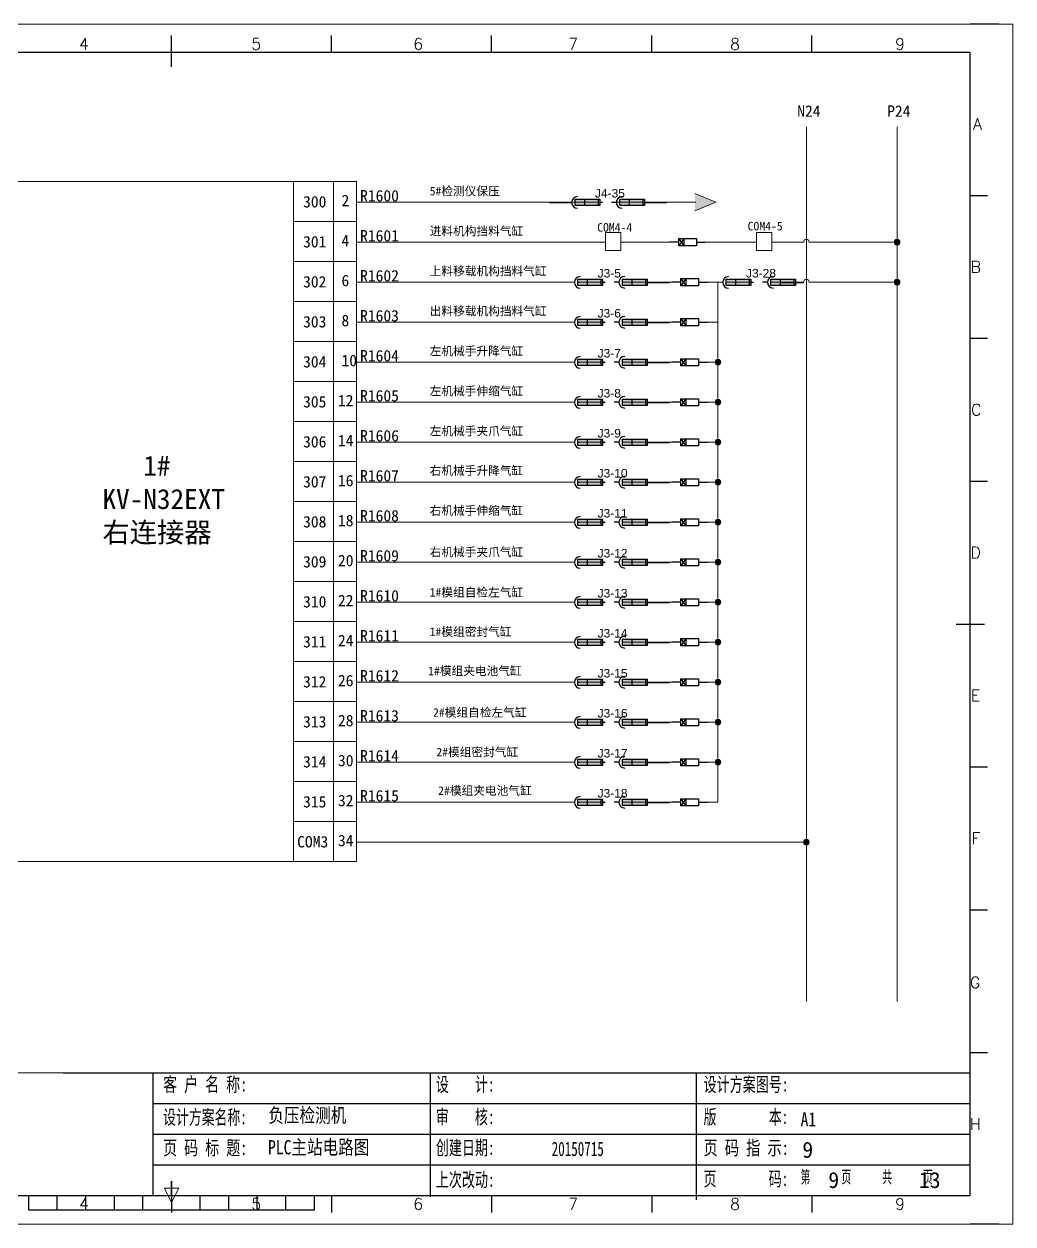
# Model space of a CAD drawing. Extents: x 2511 to 8703, y -745 to 3310.
# Drawn here: x 3623.7 to 3796.7, y -7.4 to 202.6 of the extents above; entities that cross this region are included whole.
import ezdxf
from ezdxf.enums import TextEntityAlignment as Align

# ---------------------------------------------------------------- set-up
doc = ezdxf.new("R2010")
doc.units = 0
doc.header["$MEASUREMENT"] = 0
for name, color, linetype in [('AE_BOR', 1, 'Continuous'), ('MISC', 2, 'Continuous'), ('RED_1.5mm^2', 1, 'Continuous'), ('RED_14_THHN', 20, 'Continuous')]:
    doc.layers.add(name, color=color, linetype=linetype)
doc.styles.add('Standard0.67', font='', dxfattribs={"width": 0.67})
doc.styles.add('Standard_0.8', font='', dxfattribs={"width": 0.8})
doc.styles.add('WD', font='romans.shx', dxfattribs={"bigfont": 'gbcbig.shx'})
doc.styles.add('样式 0', font='')
doc.styles.add('样式 8', font='arial.ttf')
doc.styles.get('Standard0.67').set_extended_font_data('FangSong_GB2312')
doc.styles.get('Standard_0.8').set_extended_font_data('FangSong_GB2312')
doc.styles.get('样式 0').set_extended_font_data('KaiTi_GB2312')

# ---------------------------------------------------------------- blocks, each defined once
blk = doc.blocks.new('gb_a2_a')
for p, q in [((584, 410), (25, 410)), ((584, 10), (584, 410)), ((25, 10), (584, 10))]:
    blk.add_line(p, q)
at = {"layer": 'AE_BOR', "color": 1, "lineweight": 15}
for p, q in [((4.93, 420), (598.93, 420)), ((598.93, 420), (598.93, 0)), ((304.5, 7.5), (302, 12.5)), ((302, 12.5), (307, 12.5)), ((307, 12.5), (304.5, 7.5)), ((598.93, 0), (4.93, 0))]:
    blk.add_line(p, q, dxfattribs=at)
at = {"layer": 'AE_BOR', "lineweight": 30}
for p, q in [((594, 420), (584, 420)), ((594, 0), (584, 0))]:
    blk.add_line(p, q, dxfattribs=at)
at = {"layer": 'AE_BOR'}
for p, q in [((304.5, 410), (304.5, 416)), ((360.5, 410), (360.5, 416)), ((416.5, 410), (416.5, 416)), ((472.5, 410), (472.5, 416)), ((528.5, 410), (528.5, 416)), ((584, 360), (590, 360)), ((584, 310), (590, 310)), ((584, 260), (590, 260)), ((584, 160), (590, 160)), ((584, 110), (590, 110)), ((584, 60), (590, 60)), ((304.5, 10), (304.5, 4)), ((360.5, 10), (360.5, 4)), ((416.5, 10), (416.5, 4)), ((472.5, 10), (472.5, 4)), ((528.5, 10), (528.5, 4))]:
    blk.add_line(p, q, dxfattribs=at)
at = {"layer": 'AE_BOR', "color": 2, "lineweight": 30}
for p, q in [((304.5, 405), (304.5, 415)), ((579, 210), (589, 210)), ((304.5, 10), (304.5, 15)), ((304.5, 15), (304.5, 5)), ((254.5, 5), (254.5, 10)), ((264.5, 5), (264.5, 10)), ((274.5, 5), (274.5, 10)), ((284.5, 5), (284.5, 10)), ((294.5, 5), (294.5, 10)), ((304.5, 10), (304.5, 5)), ((314.5, 5), (314.5, 10)), ((324.5, 5), (324.5, 10)), ((334.5, 5), (334.5, 10)), ((344.5, 5), (344.5, 10)), ((354.5, 5), (354.5, 10)), ((254.5, 5), (354.5, 5))]:
    blk.add_line(p, q, dxfattribs=at)
at = {"layer": 'AE_BOR', "style": 'WD'}
for s, p in [('4', (273.82, 411)), ('5', (334.12, 411)), ('6', (390.81, 411)), ('7', (445.01, 411)), ('8', (501.67, 411)), ('9', (559.4, 411)), ('4', (273.82, 5)), ('5', (334.12, 5)), ('6', (390.81, 5)), ('7', (445.01, 5)), ('8', (501.67, 5)), ('9', (559.4, 5))]:
    blk.add_text(s, height=4, dxfattribs=at).set_placement(p, align=Align.CENTER)
for s, p in [('A', (588.05, 385)), ('B', (587.67, 335)), ('C', (587.86, 285)), ('D', (587.67, 235)), ('E', (587.48, 185)), ('F', (587.48, 135)), ('F', (587.48, 135)), ('G', (587.48, 84.56)), ('H', (587.67, 35))]:
    blk.add_text(s, height=4, dxfattribs=at).set_placement(p, align=Align.MIDDLE_RIGHT)
blk = doc.blocks.new('电磁阀线圈')
at = {"linetype": 'ByBlock'}
for p, q in [((-1854.61, -796.54), (-1856.17, -796.54)), ((-1854.61, -795.92), (-1853.75, -797.16)), ((-1853.75, -795.92), (-1854.61, -797.16)), ((-1853.75, -795.92), (-1853.75, -797.16)), ((-1851.53, -796.54), (-1849.97, -796.54))]:
    blk.add_line(p, q, dxfattribs=at)
blk.add_lwpolyline([(-1854.61, -795.92), (-1851.53, -795.92), (-1851.53, -797.16), (-1854.61, -797.16)], close=True, dxfattribs=at)

msp = doc.modelspace()

# ---------------------------------------------------------------- hatches: boundary and pattern name
at = {"lineweight": 0}
for points in [[(3741.04, 171.4), (3744.72, 171.4), (3741.04, 172.92)], [(3741.04, 169.87), (3744.72, 171.4), (3741.04, 171.4)]]:
    msp.add_hatch(color=256, dxfattribs=at).paths.add_polyline_path(points)
h = msp.add_hatch(color=256, dxfattribs=at)
edge = h.paths.add_edge_path()
edge.add_arc((3776.41, 164.41), 0.5, 0, 360)
h = msp.add_hatch(color=256, dxfattribs=at)
edge = h.paths.add_edge_path()
edge.add_arc((3776.41, 157.41), 0.5, 0, 360)
h = msp.add_hatch(color=256, dxfattribs=at)
edge = h.paths.add_edge_path()
edge.add_arc((3745.08, 143.41), 0.5, 0, 360)
h = msp.add_hatch(color=256, dxfattribs=at)
edge = h.paths.add_edge_path()
edge.add_arc((3745.08, 136.41), 0.5, 0, 360)
h = msp.add_hatch(color=256, dxfattribs=at)
edge = h.paths.add_edge_path()
edge.add_arc((3745.08, 129.41), 0.5, 0, 360)
h = msp.add_hatch(color=256, dxfattribs=at)
edge = h.paths.add_edge_path()
edge.add_arc((3745.08, 122.41), 0.5, 0, 360)
h = msp.add_hatch(color=256, dxfattribs=at)
edge = h.paths.add_edge_path()
edge.add_arc((3745.08, 115.41), 0.5, 0, 360)
h = msp.add_hatch(color=256, dxfattribs=at)
edge = h.paths.add_edge_path()
edge.add_arc((3745.08, 108.41), 0.5, 0, 360)
h = msp.add_hatch(color=256, dxfattribs=at)
edge = h.paths.add_edge_path()
edge.add_arc((3745.08, 101.41), 0.5, 0, 360)
h = msp.add_hatch(color=256, dxfattribs=at)
edge = h.paths.add_edge_path()
edge.add_arc((3745.08, 94.41), 0.5, 0, 360)
h = msp.add_hatch(color=256, dxfattribs=at)
edge = h.paths.add_edge_path()
edge.add_arc((3745.08, 87.41), 0.5, 0, 360)
h = msp.add_hatch(color=256, dxfattribs=at)
edge = h.paths.add_edge_path()
edge.add_arc((3745.08, 80.41), 0.5, 0, 360)
h = msp.add_hatch(color=256, dxfattribs=at)
edge = h.paths.add_edge_path()
edge.add_arc((3745.08, 73.41), 0.5, 0, 360)
h = msp.add_hatch(color=256, dxfattribs=at)
edge = h.paths.add_edge_path()
edge.add_arc((3760.54, 59.39), 0.5, 0, 360)
at = {"layer": 'RED_1.5mm^2'}
h = msp.add_hatch(dxfattribs=at)
h.set_pattern_fill('ANGLE', color=0, scale=0.343, angle=-90)
h.set_pattern_definition([(270, (4984.329, -944.2993), (2.395855, -4e-16), [1.74244, -0.653415]), (360, (4984.329, -944.2993), (6e-16, 2.395855), [1.74244, -0.653415])])
h.paths.add_polyline_path([(3724.41, 170.82), (3724.41, 171.91), (3720.09, 171.91), (3720.09, 170.82)])
h = msp.add_hatch(color=6, dxfattribs=at)
h.dxf.hatch_style = 1
h.paths.add_polyline_path([(3724.41, 170.82), (3724.41, 171.91), (3720.09, 171.91), (3720.09, 170.82)])
h = msp.add_hatch(dxfattribs=at)
h.set_pattern_fill('ANGLE', color=0, scale=0.343, angle=-90)
h.set_pattern_definition([(270, (4992.1304, -944.296), (2.395855, -4e-16), [1.74244, -0.653415]), (360, (4992.1304, -944.296), (6e-16, 2.395855), [1.74244, -0.653415])])
h.paths.add_polyline_path([(3732.21, 170.82), (3732.21, 171.91), (3727.89, 171.91), (3727.89, 170.82)])
h = msp.add_hatch(color=6, dxfattribs=at)
h.dxf.hatch_style = 1
h.paths.add_polyline_path([(3732.21, 170.82), (3732.21, 171.91), (3727.89, 171.91), (3727.89, 170.82)])
h = msp.add_hatch(dxfattribs=at)
h.set_pattern_fill('ANGLE', color=0, scale=0.343, angle=-90)
h.set_pattern_definition([(270, (4984.7967, -958.2876), (2.395855, -4e-16), [1.74244, -0.653415]), (360, (4984.7967, -958.2876), (6e-16, 2.395855), [1.74244, -0.653415])])
h.paths.add_polyline_path([(3724.87, 156.83), (3724.87, 157.92), (3720.55, 157.92), (3720.55, 156.83)])
h = msp.add_hatch(color=5, dxfattribs=at)
h.dxf.hatch_style = 1
h.paths.add_polyline_path([(3724.87, 156.83), (3724.87, 157.92), (3720.55, 157.92), (3720.55, 156.83)])
h = msp.add_hatch(dxfattribs=at)
h.set_pattern_fill('ANGLE', color=0, scale=0.343, angle=-90)
h.set_pattern_definition([(270, (4992.598, -958.2843), (2.395855, -4e-16), [1.74244, -0.653415]), (360, (4992.598, -958.2843), (6e-16, 2.395855), [1.74244, -0.653415])])
h.paths.add_polyline_path([(3732.68, 156.83), (3732.68, 157.92), (3728.35, 157.92), (3728.35, 156.83)])
h = msp.add_hatch(color=5, dxfattribs=at)
h.dxf.hatch_style = 1
h.paths.add_polyline_path([(3732.68, 156.83), (3732.68, 157.92), (3728.35, 157.92), (3728.35, 156.83)])
h = msp.add_hatch(dxfattribs=at)
h.set_pattern_fill('ANGLE', color=0, scale=0.343, angle=-90)
h.set_pattern_definition([(270, (5010.7642, -958.2876), (2.395855, -4e-16), [1.74244, -0.653415]), (360, (5010.7642, -958.2876), (6e-16, 2.395855), [1.74244, -0.653415])])
h.paths.add_polyline_path([(3750.84, 156.83), (3750.84, 157.92), (3746.52, 157.92), (3746.52, 156.83)])
h = msp.add_hatch(color=5, dxfattribs=at)
h.dxf.hatch_style = 1
h.paths.add_polyline_path([(3750.84, 156.83), (3750.84, 157.92), (3746.52, 157.92), (3746.52, 156.83)])
h = msp.add_hatch(dxfattribs=at)
h.set_pattern_fill('ANGLE', color=0, scale=0.343, angle=-90)
h.set_pattern_definition([(270, (5018.5654, -958.2843), (2.395855, -4e-16), [1.74244, -0.653415]), (360, (5018.5654, -958.2843), (6e-16, 2.395855), [1.74244, -0.653415])])
h.paths.add_polyline_path([(3758.64, 156.83), (3758.64, 157.92), (3754.32, 157.92), (3754.32, 156.83)])
h = msp.add_hatch(color=5, dxfattribs=at)
h.dxf.hatch_style = 1
h.paths.add_polyline_path([(3758.64, 156.83), (3758.64, 157.92), (3754.32, 157.92), (3754.32, 156.83)])
h = msp.add_hatch(dxfattribs=at)
h.set_pattern_fill('ANGLE', color=0, scale=0.343, angle=-90)
h.set_pattern_definition([(270, (4984.7967, -965.2876), (2.395855, -4e-16), [1.74244, -0.653415]), (360, (4984.7967, -965.2876), (6e-16, 2.395855), [1.74244, -0.653415])])
h.paths.add_polyline_path([(3724.87, 149.83), (3724.87, 150.92), (3720.55, 150.92), (3720.55, 149.83)])
h = msp.add_hatch(color=5, dxfattribs=at)
h.dxf.hatch_style = 1
h.paths.add_polyline_path([(3724.87, 149.83), (3724.87, 150.92), (3720.55, 150.92), (3720.55, 149.83)])
h = msp.add_hatch(dxfattribs=at)
h.set_pattern_fill('ANGLE', color=0, scale=0.343, angle=-90)
h.set_pattern_definition([(270, (4992.598, -965.2843), (2.395855, -4e-16), [1.74244, -0.653415]), (360, (4992.598, -965.2843), (6e-16, 2.395855), [1.74244, -0.653415])])
h.paths.add_polyline_path([(3732.68, 149.83), (3732.68, 150.92), (3728.35, 150.92), (3728.35, 149.83)])
h = msp.add_hatch(color=5, dxfattribs=at)
h.dxf.hatch_style = 1
h.paths.add_polyline_path([(3732.68, 149.83), (3732.68, 150.92), (3728.35, 150.92), (3728.35, 149.83)])
h = msp.add_hatch(dxfattribs=at)
h.set_pattern_fill('ANGLE', color=0, scale=0.343, angle=-90)
h.set_pattern_definition([(270, (4984.7967, -972.2876), (2.395855, -4e-16), [1.74244, -0.653415]), (360, (4984.7967, -972.2876), (6e-16, 2.395855), [1.74244, -0.653415])])
h.paths.add_polyline_path([(3724.87, 142.83), (3724.87, 143.92), (3720.55, 143.92), (3720.55, 142.83)])
h = msp.add_hatch(color=5, dxfattribs=at)
h.dxf.hatch_style = 1
h.paths.add_polyline_path([(3724.87, 142.83), (3724.87, 143.92), (3720.55, 143.92), (3720.55, 142.83)])
h = msp.add_hatch(dxfattribs=at)
h.set_pattern_fill('ANGLE', color=0, scale=0.343, angle=-90)
h.set_pattern_definition([(270, (4992.598, -972.2843), (2.395855, -4e-16), [1.74244, -0.653415]), (360, (4992.598, -972.2843), (6e-16, 2.395855), [1.74244, -0.653415])])
h.paths.add_polyline_path([(3732.68, 142.83), (3732.68, 143.92), (3728.35, 143.92), (3728.35, 142.83)])
h = msp.add_hatch(color=5, dxfattribs=at)
h.dxf.hatch_style = 1
h.paths.add_polyline_path([(3732.68, 142.83), (3732.68, 143.92), (3728.35, 143.92), (3728.35, 142.83)])
h = msp.add_hatch(dxfattribs=at)
h.set_pattern_fill('ANGLE', color=0, scale=0.343, angle=-90)
h.set_pattern_definition([(270, (4984.7967, -979.2876), (2.395855, -4e-16), [1.74244, -0.653415]), (360, (4984.7967, -979.2876), (6e-16, 2.395855), [1.74244, -0.653415])])
h.paths.add_polyline_path([(3724.87, 135.83), (3724.87, 136.92), (3720.55, 136.92), (3720.55, 135.83)])
h = msp.add_hatch(color=5, dxfattribs=at)
h.dxf.hatch_style = 1
h.paths.add_polyline_path([(3724.87, 135.83), (3724.87, 136.92), (3720.55, 136.92), (3720.55, 135.83)])
h = msp.add_hatch(dxfattribs=at)
h.set_pattern_fill('ANGLE', color=0, scale=0.343, angle=-90)
h.set_pattern_definition([(270, (4992.598, -979.2843), (2.395855, -4e-16), [1.74244, -0.653415]), (360, (4992.598, -979.2843), (6e-16, 2.395855), [1.74244, -0.653415])])
h.paths.add_polyline_path([(3732.68, 135.83), (3732.68, 136.92), (3728.35, 136.92), (3728.35, 135.83)])
h = msp.add_hatch(color=5, dxfattribs=at)
h.dxf.hatch_style = 1
h.paths.add_polyline_path([(3732.68, 135.83), (3732.68, 136.92), (3728.35, 136.92), (3728.35, 135.83)])
h = msp.add_hatch(dxfattribs=at)
h.set_pattern_fill('ANGLE', color=0, scale=0.343, angle=-90)
h.set_pattern_definition([(270, (4984.7967, -986.2876), (2.395855, -4e-16), [1.74244, -0.653415]), (360, (4984.7967, -986.2876), (6e-16, 2.395855), [1.74244, -0.653415])])
h.paths.add_polyline_path([(3724.87, 128.83), (3724.87, 129.92), (3720.55, 129.92), (3720.55, 128.83)])
h = msp.add_hatch(color=5, dxfattribs=at)
h.dxf.hatch_style = 1
h.paths.add_polyline_path([(3724.87, 128.83), (3724.87, 129.92), (3720.55, 129.92), (3720.55, 128.83)])
h = msp.add_hatch(dxfattribs=at)
h.set_pattern_fill('ANGLE', color=0, scale=0.343, angle=-90)
h.set_pattern_definition([(270, (4992.598, -986.2843), (2.395855, -4e-16), [1.74244, -0.653415]), (360, (4992.598, -986.2843), (6e-16, 2.395855), [1.74244, -0.653415])])
h.paths.add_polyline_path([(3732.68, 128.83), (3732.68, 129.92), (3728.35, 129.92), (3728.35, 128.83)])
h = msp.add_hatch(color=5, dxfattribs=at)
h.dxf.hatch_style = 1
h.paths.add_polyline_path([(3732.68, 128.83), (3732.68, 129.92), (3728.35, 129.92), (3728.35, 128.83)])
h = msp.add_hatch(dxfattribs=at)
h.set_pattern_fill('ANGLE', color=0, scale=0.343, angle=-90)
h.set_pattern_definition([(270, (4984.7967, -993.2876), (2.395855, -4e-16), [1.74244, -0.653415]), (360, (4984.7967, -993.2876), (6e-16, 2.395855), [1.74244, -0.653415])])
h.paths.add_polyline_path([(3724.87, 121.83), (3724.87, 122.92), (3720.55, 122.92), (3720.55, 121.83)])
h = msp.add_hatch(color=5, dxfattribs=at)
h.dxf.hatch_style = 1
h.paths.add_polyline_path([(3724.87, 121.83), (3724.87, 122.92), (3720.55, 122.92), (3720.55, 121.83)])
h = msp.add_hatch(dxfattribs=at)
h.set_pattern_fill('ANGLE', color=0, scale=0.343, angle=-90)
h.set_pattern_definition([(270, (4992.598, -993.2843), (2.395855, -4e-16), [1.74244, -0.653415]), (360, (4992.598, -993.2843), (6e-16, 2.395855), [1.74244, -0.653415])])
h.paths.add_polyline_path([(3732.68, 121.83), (3732.68, 122.92), (3728.35, 122.92), (3728.35, 121.83)])
h = msp.add_hatch(color=5, dxfattribs=at)
h.dxf.hatch_style = 1
h.paths.add_polyline_path([(3732.68, 121.83), (3732.68, 122.92), (3728.35, 122.92), (3728.35, 121.83)])
h = msp.add_hatch(dxfattribs=at)
h.set_pattern_fill('ANGLE', color=0, scale=0.343, angle=-90)
h.set_pattern_definition([(270, (4984.7967, -1000.2876), (2.395855, -4e-16), [1.74244, -0.653415]), (360, (4984.7967, -1000.2876), (6e-16, 2.395855), [1.74244, -0.653415])])
h.paths.add_polyline_path([(3724.87, 114.83), (3724.87, 115.92), (3720.55, 115.92), (3720.55, 114.83)])
h = msp.add_hatch(color=5, dxfattribs=at)
h.dxf.hatch_style = 1
h.paths.add_polyline_path([(3724.87, 114.83), (3724.87, 115.92), (3720.55, 115.92), (3720.55, 114.83)])
h = msp.add_hatch(dxfattribs=at)
h.set_pattern_fill('ANGLE', color=0, scale=0.343, angle=-90)
h.set_pattern_definition([(270, (4992.598, -1000.2843), (2.395855, -4e-16), [1.74244, -0.653415]), (360, (4992.598, -1000.2843), (6e-16, 2.395855), [1.74244, -0.653415])])
h.paths.add_polyline_path([(3732.68, 114.83), (3732.68, 115.92), (3728.35, 115.92), (3728.35, 114.83)])
h = msp.add_hatch(color=5, dxfattribs=at)
h.dxf.hatch_style = 1
h.paths.add_polyline_path([(3732.68, 114.83), (3732.68, 115.92), (3728.35, 115.92), (3728.35, 114.83)])
h = msp.add_hatch(dxfattribs=at)
h.set_pattern_fill('ANGLE', color=0, scale=0.343, angle=-90)
h.set_pattern_definition([(270, (4984.7967, -1007.2876), (2.395855, -4e-16), [1.74244, -0.653415]), (360, (4984.7967, -1007.2876), (6e-16, 2.395855), [1.74244, -0.653415])])
h.paths.add_polyline_path([(3724.87, 107.83), (3724.87, 108.92), (3720.55, 108.92), (3720.55, 107.83)])
h = msp.add_hatch(color=5, dxfattribs=at)
h.dxf.hatch_style = 1
h.paths.add_polyline_path([(3724.87, 107.83), (3724.87, 108.92), (3720.55, 108.92), (3720.55, 107.83)])
h = msp.add_hatch(dxfattribs=at)
h.set_pattern_fill('ANGLE', color=0, scale=0.343, angle=-90)
h.set_pattern_definition([(270, (4992.598, -1007.2843), (2.395855, -4e-16), [1.74244, -0.653415]), (360, (4992.598, -1007.2843), (6e-16, 2.395855), [1.74244, -0.653415])])
h.paths.add_polyline_path([(3732.68, 107.83), (3732.68, 108.92), (3728.35, 108.92), (3728.35, 107.83)])
h = msp.add_hatch(color=5, dxfattribs=at)
h.dxf.hatch_style = 1
h.paths.add_polyline_path([(3732.68, 107.83), (3732.68, 108.92), (3728.35, 108.92), (3728.35, 107.83)])
h = msp.add_hatch(dxfattribs=at)
h.set_pattern_fill('ANGLE', color=0, scale=0.343, angle=-90)
h.set_pattern_definition([(270, (4984.7967, -1014.2876), (2.395855, -4e-16), [1.74244, -0.653415]), (360, (4984.7967, -1014.2876), (6e-16, 2.395855), [1.74244, -0.653415])])
h.paths.add_polyline_path([(3724.87, 100.83), (3724.87, 101.92), (3720.55, 101.92), (3720.55, 100.83)])
h = msp.add_hatch(color=5, dxfattribs=at)
h.dxf.hatch_style = 1
h.paths.add_polyline_path([(3724.87, 100.83), (3724.87, 101.92), (3720.55, 101.92), (3720.55, 100.83)])
h = msp.add_hatch(dxfattribs=at)
h.set_pattern_fill('ANGLE', color=0, scale=0.343, angle=-90)
h.set_pattern_definition([(270, (4992.598, -1014.2843), (2.395855, -4e-16), [1.74244, -0.653415]), (360, (4992.598, -1014.2843), (6e-16, 2.395855), [1.74244, -0.653415])])
h.paths.add_polyline_path([(3732.68, 100.83), (3732.68, 101.92), (3728.35, 101.92), (3728.35, 100.83)])
h = msp.add_hatch(color=5, dxfattribs=at)
h.dxf.hatch_style = 1
h.paths.add_polyline_path([(3732.68, 100.83), (3732.68, 101.92), (3728.35, 101.92), (3728.35, 100.83)])
h = msp.add_hatch(dxfattribs=at)
h.set_pattern_fill('ANGLE', color=0, scale=0.343, angle=-90)
h.set_pattern_definition([(270, (4984.7967, -1021.2876), (2.395855, -4e-16), [1.74244, -0.653415]), (360, (4984.7967, -1021.2876), (6e-16, 2.395855), [1.74244, -0.653415])])
h.paths.add_polyline_path([(3724.87, 93.83), (3724.87, 94.92), (3720.55, 94.92), (3720.55, 93.83)])
h = msp.add_hatch(color=5, dxfattribs=at)
h.dxf.hatch_style = 1
h.paths.add_polyline_path([(3724.87, 93.83), (3724.87, 94.92), (3720.55, 94.92), (3720.55, 93.83)])
h = msp.add_hatch(dxfattribs=at)
h.set_pattern_fill('ANGLE', color=0, scale=0.343, angle=-90)
h.set_pattern_definition([(270, (4992.598, -1021.2843), (2.395855, -4e-16), [1.74244, -0.653415]), (360, (4992.598, -1021.2843), (6e-16, 2.395855), [1.74244, -0.653415])])
h.paths.add_polyline_path([(3732.68, 93.83), (3732.68, 94.92), (3728.35, 94.92), (3728.35, 93.83)])
h = msp.add_hatch(color=5, dxfattribs=at)
h.dxf.hatch_style = 1
h.paths.add_polyline_path([(3732.68, 93.83), (3732.68, 94.92), (3728.35, 94.92), (3728.35, 93.83)])
h = msp.add_hatch(dxfattribs=at)
h.set_pattern_fill('ANGLE', color=0, scale=0.343, angle=-90)
h.set_pattern_definition([(270, (4984.7967, -1028.2876), (2.395855, -4e-16), [1.74244, -0.653415]), (360, (4984.7967, -1028.2876), (6e-16, 2.395855), [1.74244, -0.653415])])
h.paths.add_polyline_path([(3724.87, 86.83), (3724.87, 87.92), (3720.55, 87.92), (3720.55, 86.83)])
h = msp.add_hatch(color=5, dxfattribs=at)
h.dxf.hatch_style = 1
h.paths.add_polyline_path([(3724.87, 86.83), (3724.87, 87.92), (3720.55, 87.92), (3720.55, 86.83)])
h = msp.add_hatch(dxfattribs=at)
h.set_pattern_fill('ANGLE', color=0, scale=0.343, angle=-90)
h.set_pattern_definition([(270, (4992.598, -1028.2843), (2.395855, -4e-16), [1.74244, -0.653415]), (360, (4992.598, -1028.2843), (6e-16, 2.395855), [1.74244, -0.653415])])
h.paths.add_polyline_path([(3732.68, 86.83), (3732.68, 87.92), (3728.35, 87.92), (3728.35, 86.83)])
h = msp.add_hatch(color=5, dxfattribs=at)
h.dxf.hatch_style = 1
h.paths.add_polyline_path([(3732.68, 86.83), (3732.68, 87.92), (3728.35, 87.92), (3728.35, 86.83)])
h = msp.add_hatch(dxfattribs=at)
h.set_pattern_fill('ANGLE', color=0, scale=0.343, angle=-90)
h.set_pattern_definition([(270, (4984.7967, -1035.2876), (2.395855, -4e-16), [1.74244, -0.653415]), (360, (4984.7967, -1035.2876), (6e-16, 2.395855), [1.74244, -0.653415])])
h.paths.add_polyline_path([(3724.87, 79.83), (3724.87, 80.92), (3720.55, 80.92), (3720.55, 79.83)])
h = msp.add_hatch(color=5, dxfattribs=at)
h.dxf.hatch_style = 1
h.paths.add_polyline_path([(3724.87, 79.83), (3724.87, 80.92), (3720.55, 80.92), (3720.55, 79.83)])
h = msp.add_hatch(dxfattribs=at)
h.set_pattern_fill('ANGLE', color=0, scale=0.343, angle=-90)
h.set_pattern_definition([(270, (4992.598, -1035.2843), (2.395855, -4e-16), [1.74244, -0.653415]), (360, (4992.598, -1035.2843), (6e-16, 2.395855), [1.74244, -0.653415])])
h.paths.add_polyline_path([(3732.68, 79.83), (3732.68, 80.92), (3728.35, 80.92), (3728.35, 79.83)])
h = msp.add_hatch(color=5, dxfattribs=at)
h.dxf.hatch_style = 1
h.paths.add_polyline_path([(3732.68, 79.83), (3732.68, 80.92), (3728.35, 80.92), (3728.35, 79.83)])
h = msp.add_hatch(dxfattribs=at)
h.set_pattern_fill('ANGLE', color=0, scale=0.343, angle=-90)
h.set_pattern_definition([(270, (4984.7967, -1042.2876), (2.395855, -4e-16), [1.74244, -0.653415]), (360, (4984.7967, -1042.2876), (6e-16, 2.395855), [1.74244, -0.653415])])
h.paths.add_polyline_path([(3724.87, 72.83), (3724.87, 73.92), (3720.55, 73.92), (3720.55, 72.83)])
h = msp.add_hatch(color=5, dxfattribs=at)
h.dxf.hatch_style = 1
h.paths.add_polyline_path([(3724.87, 72.83), (3724.87, 73.92), (3720.55, 73.92), (3720.55, 72.83)])
h = msp.add_hatch(dxfattribs=at)
h.set_pattern_fill('ANGLE', color=0, scale=0.343, angle=-90)
h.set_pattern_definition([(270, (4992.598, -1042.2843), (2.395855, -4e-16), [1.74244, -0.653415]), (360, (4992.598, -1042.2843), (6e-16, 2.395855), [1.74244, -0.653415])])
h.paths.add_polyline_path([(3732.68, 72.83), (3732.68, 73.92), (3728.35, 73.92), (3728.35, 72.83)])
h = msp.add_hatch(color=5, dxfattribs=at)
h.dxf.hatch_style = 1
h.paths.add_polyline_path([(3732.68, 72.83), (3732.68, 73.92), (3728.35, 73.92), (3728.35, 72.83)])
h = msp.add_hatch(dxfattribs=at)
h.set_pattern_fill('ANGLE', color=0, scale=0.343, angle=-90)
h.set_pattern_definition([(270, (4984.7967, -1049.2876), (2.395855, -4e-16), [1.74244, -0.653415]), (360, (4984.7967, -1049.2876), (6e-16, 2.395855), [1.74244, -0.653415])])
h.paths.add_polyline_path([(3724.87, 65.83), (3724.87, 66.92), (3720.55, 66.92), (3720.55, 65.83)])
h = msp.add_hatch(color=5, dxfattribs=at)
h.dxf.hatch_style = 1
h.paths.add_polyline_path([(3724.87, 65.83), (3724.87, 66.92), (3720.55, 66.92), (3720.55, 65.83)])
h = msp.add_hatch(dxfattribs=at)
h.set_pattern_fill('ANGLE', color=0, scale=0.343, angle=-90)
h.set_pattern_definition([(270, (4992.598, -1049.2843), (2.395855, -4e-16), [1.74244, -0.653415]), (360, (4992.598, -1049.2843), (6e-16, 2.395855), [1.74244, -0.653415])])
h.paths.add_polyline_path([(3732.68, 65.83), (3732.68, 66.92), (3728.35, 66.92), (3728.35, 65.83)])
h = msp.add_hatch(color=5, dxfattribs=at)
h.dxf.hatch_style = 1
h.paths.add_polyline_path([(3732.68, 65.83), (3732.68, 66.92), (3728.35, 66.92), (3728.35, 65.83)])

# ---------------------------------------------------------------- linework, layer by layer
at = {"lineweight": 0}
for p, q in [((3760.54, 184.59), (3760.54, 31.55)), ((3776.41, 184.59), (3776.41, 31.55)), ((3670.81, 56), (3670.81, 175.05)), ((3677.81, 56), (3677.81, 175)), ((3744.72, 171.4), (3741.04, 172.92)), ((3681.81, 171.39), (3724.41, 171.39)), ((3727.28, 171.39), (3741.22, 171.39)), ((3744.72, 171.4), (3741.04, 169.87)), ((3681.81, 168), (3670.81, 168)), ((3681.85, 164.39), (3725.39, 164.41)), ((3728.09, 164.41), (3738.22, 164.41)), ((3738.65, 164.41), (3738.65, 164.41)), ((3741.3, 164.41), (3751.82, 164.41)), ((3741.3, 164.41), (3741.3, 164.41)), ((3754.52, 164.41), (3760.04, 164.41)), ((3761.04, 164.41), (3776.41, 164.41)), ((3681.81, 161), (3670.81, 161)), ((3681.85, 157.39), (3719.95, 157.4)), ((3720.55, 157.4), (3724.87, 157.41)), ((3728.35, 157.41), (3738.58, 157.41)), ((3739.01, 157.41), (3739.01, 157.41)), ((3741.66, 157.41), (3745.91, 157.41)), ((3745.08, 157.41), (3745.08, 66.41)), ((3746.52, 157.41), (3750.84, 157.41)), ((3754.32, 157.41), (3760.04, 157.41)), ((3761.04, 157.41), (3776.41, 157.41)), ((3681.81, 154), (3670.81, 154)), ((3681.85, 150.39), (3719.95, 150.4)), ((3720.55, 150.4), (3724.87, 150.41)), ((3728.35, 150.41), (3738.58, 150.41)), ((3739.01, 150.41), (3739.01, 150.41)), ((3741.66, 150.41), (3745.08, 150.41)), ((3681.81, 147), (3670.81, 147)), ((3681.85, 143.39), (3719.95, 143.39)), ((3720.55, 143.39), (3724.87, 143.39)), ((3728.35, 143.39), (3738.58, 143.39)), ((3739.01, 143.39), (3739.01, 143.39)), ((3741.66, 143.41), (3745.08, 143.41)), ((3741.66, 143.39), (3743.45, 143.39)), ((3741.66, 143.39), (3742.86, 143.39)), ((3681.81, 140), (3670.81, 140)), ((3681.85, 136.39), (3719.95, 136.39)), ((3720.55, 136.39), (3724.87, 136.39)), ((3728.35, 136.39), (3738.58, 136.39)), ((3739.01, 136.39), (3739.01, 136.39)), ((3741.66, 136.41), (3745.08, 136.41)), ((3741.66, 136.39), (3742.86, 136.39)), ((3681.81, 133), (3670.81, 133)), ((3681.85, 129.39), (3719.95, 129.39)), ((3720.55, 129.39), (3724.87, 129.39)), ((3728.35, 129.39), (3738.58, 129.39)), ((3739.01, 129.39), (3739.01, 129.39)), ((3741.66, 129.41), (3745.08, 129.41)), ((3741.66, 129.39), (3742.86, 129.39)), ((3681.81, 126), (3670.81, 126)), ((3681.85, 122.39), (3719.95, 122.39)), ((3720.55, 122.39), (3724.87, 122.39)), ((3728.35, 122.39), (3738.58, 122.39)), ((3739.01, 122.39), (3739.01, 122.39)), ((3741.66, 122.41), (3745.08, 122.41)), ((3741.66, 122.39), (3742.86, 122.39)), ((3681.81, 119), (3670.81, 119)), ((3681.85, 115.39), (3719.95, 115.39)), ((3720.55, 115.39), (3724.87, 115.39)), ((3728.35, 115.39), (3738.58, 115.39)), ((3739.01, 115.39), (3739.01, 115.39)), ((3741.66, 115.41), (3745.08, 115.41)), ((3741.66, 115.39), (3742.86, 115.39)), ((3681.81, 112), (3670.81, 112)), ((3681.85, 108.39), (3719.95, 108.39)), ((3720.55, 108.39), (3724.87, 108.39)), ((3728.35, 108.39), (3738.58, 108.39)), ((3739.01, 108.39), (3739.01, 108.39)), ((3741.66, 108.41), (3745.08, 108.41)), ((3741.66, 108.39), (3742.86, 108.39)), ((3681.81, 105), (3670.81, 105)), ((3681.85, 101.39), (3719.95, 101.39)), ((3720.55, 101.39), (3724.87, 101.39)), ((3728.35, 101.39), (3738.58, 101.39)), ((3739.01, 101.39), (3739.01, 101.39)), ((3741.66, 101.41), (3745.08, 101.41)), ((3741.66, 101.39), (3742.86, 101.39)), ((3681.81, 98), (3670.81, 98)), ((3681.85, 94.39), (3719.95, 94.39)), ((3720.55, 94.39), (3724.87, 94.39)), ((3728.35, 94.39), (3738.58, 94.39)), ((3739.01, 94.39), (3739.01, 94.39)), ((3741.66, 94.41), (3745.08, 94.41)), ((3741.66, 94.39), (3742.86, 94.39)), ((3681.81, 91), (3670.81, 91)), ((3681.85, 87.39), (3719.95, 87.39)), ((3720.55, 87.39), (3724.87, 87.39)), ((3728.35, 87.39), (3738.58, 87.39)), ((3739.01, 87.39), (3739.01, 87.39)), ((3741.66, 87.41), (3745.08, 87.41)), ((3741.66, 87.39), (3742.86, 87.39)), ((3681.81, 84), (3670.81, 84)), ((3681.85, 80.39), (3719.95, 80.39)), ((3720.55, 80.39), (3724.87, 80.39)), ((3728.35, 80.39), (3738.58, 80.39)), ((3739.01, 80.39), (3739.01, 80.39)), ((3741.66, 80.41), (3745.08, 80.41)), ((3741.66, 80.39), (3742.86, 80.39)), ((3681.81, 77), (3670.81, 77)), ((3681.85, 73.39), (3719.95, 73.39)), ((3720.55, 73.39), (3724.87, 73.39)), ((3728.35, 73.39), (3738.58, 73.39)), ((3739.01, 73.39), (3739.01, 73.39)), ((3741.66, 73.41), (3745.08, 73.41)), ((3741.66, 73.39), (3742.86, 73.39)), ((3681.81, 70), (3670.81, 70)), ((3681.85, 66.39), (3719.95, 66.39)), ((3720.55, 66.39), (3724.87, 66.39)), ((3728.35, 66.39), (3738.58, 66.39)), ((3741.66, 66.41), (3745.08, 66.41)), ((3741.66, 66.39), (3742.86, 66.39)), ((3681.81, 63), (3670.81, 63)), ((3681.81, 59.39), (3760.04, 59.39)), ((3677.81, 56), (3670.81, 56))]:
    msp.add_line(p, q, dxfattribs=at)
at = {"color": 6}
for p, q in [((3724.86, 171.36), (3724.41, 171.36)), ((3727.28, 171.36), (3726.45, 171.36))]:
    msp.add_line(p, q, dxfattribs=at)
at = {"color": 5}
for p, q in [((3725.32, 157.37), (3724.87, 157.37)), ((3727.75, 157.38), (3726.92, 157.38)), ((3751.29, 157.37), (3750.84, 157.37)), ((3753.71, 157.38), (3752.89, 157.38)), ((3725.32, 150.37), (3724.87, 150.37)), ((3727.75, 150.38), (3726.92, 150.38)), ((3725.32, 143.37), (3724.87, 143.37)), ((3727.75, 143.38), (3726.92, 143.38)), ((3725.32, 136.37), (3724.87, 136.37)), ((3727.75, 136.38), (3726.92, 136.38)), ((3725.32, 129.37), (3724.87, 129.37)), ((3727.75, 129.38), (3726.92, 129.38)), ((3725.32, 122.37), (3724.87, 122.37)), ((3727.75, 122.38), (3726.92, 122.38)), ((3725.32, 115.37), (3724.87, 115.37)), ((3727.75, 115.38), (3726.92, 115.38)), ((3725.32, 108.37), (3724.87, 108.37)), ((3727.75, 108.38), (3726.92, 108.38)), ((3725.32, 101.37), (3724.87, 101.37)), ((3727.75, 101.38), (3726.92, 101.38)), ((3725.32, 94.37), (3724.87, 94.37)), ((3727.75, 94.38), (3726.92, 94.38)), ((3725.32, 87.37), (3724.87, 87.37)), ((3727.75, 87.38), (3726.92, 87.38)), ((3725.32, 80.37), (3724.87, 80.37)), ((3727.75, 80.38), (3726.92, 80.38)), ((3725.32, 73.37), (3724.87, 73.37)), ((3727.75, 73.38), (3726.92, 73.38)), ((3725.32, 66.37), (3724.87, 66.37)), ((3727.75, 66.38), (3726.92, 66.38))]:
    msp.add_line(p, q, dxfattribs=at)
at = {"lineweight": 9, "ltscale": 0.1}
for p, q in [((3601.04, 19.03), (3630.5, 19.03)), ((3601.04, -2.42), (3630.5, -2.42)), ((3629.14, -2.42), (3629.14, -2.42)), ((3629.14, -2.42), (3629.14, -2.42))]:
    msp.add_line(p, q, dxfattribs=at)
at = {"color": 0, "ltscale": 2}
for p, q in [((3630.5, 19.03), (3789.23, 19.03)), ((3646.2, 19.03), (3646.2, -2.42)), ((3694.76, -2.68), (3694.76, 19.03)), ((3741.34, -3.17), (3741.34, 19.03)), ((3789.23, -2.42), (3789.23, 19.03)), ((3759.23, 2.95), (3789.23, 2.95)), ((3759.23, -2.42), (3789.23, -2.42))]:
    msp.add_line(p, q, dxfattribs=at)
for p, q in [((3646.2, 13.67), (3690.45, 13.67)), ((3690.45, 13.67), (3759.23, 13.67)), ((3759.23, 13.67), (3789.23, 13.67)), ((3646.2, 8.31), (3690.45, 8.31)), ((3690.45, 8.31), (3759.23, 8.31)), ((3759.23, 8.31), (3789.23, 8.31)), ((3646.2, 2.95), (3690.45, 2.95)), ((3690.45, 2.95), (3759.23, 2.95)), ((3630.5, -2.42), (3690.45, -2.42)), ((3630.5, -2.42), (3690.45, -2.42)), ((3690.45, -2.42), (3759.23, -2.42))]:
    msp.add_line(p, q)
at = {"lineweight": 0}
msp.add_lwpolyline([(3681.81, 56), (3611.85, 56), (3611.85, 175.05), (3681.81, 175.05)], close=True, dxfattribs=at)
at = {"color": 1}
for points in [[(3724.41, 171.91), (3724.41, 170.82), (3720.09, 170.82), (3720.09, 171.91)], [(3732.21, 171.91), (3732.21, 170.82), (3727.89, 170.82), (3727.89, 171.91)], [(3724.87, 157.92), (3724.87, 156.83), (3720.55, 156.83), (3720.55, 157.92)], [(3732.68, 157.92), (3732.68, 156.83), (3728.35, 156.83), (3728.35, 157.92)], [(3750.84, 157.92), (3750.84, 156.83), (3746.52, 156.83), (3746.52, 157.92)], [(3758.64, 157.92), (3758.64, 156.83), (3754.32, 156.83), (3754.32, 157.92)], [(3724.87, 150.92), (3724.87, 149.83), (3720.55, 149.83), (3720.55, 150.92)], [(3732.68, 150.92), (3732.68, 149.83), (3728.35, 149.83), (3728.35, 150.92)], [(3724.87, 143.92), (3724.87, 142.83), (3720.55, 142.83), (3720.55, 143.92)], [(3732.68, 143.92), (3732.68, 142.83), (3728.35, 142.83), (3728.35, 143.92)], [(3724.87, 136.92), (3724.87, 135.83), (3720.55, 135.83), (3720.55, 136.92)], [(3732.68, 136.92), (3732.68, 135.83), (3728.35, 135.83), (3728.35, 136.92)], [(3724.87, 129.92), (3724.87, 128.83), (3720.55, 128.83), (3720.55, 129.92)], [(3732.68, 129.92), (3732.68, 128.83), (3728.35, 128.83), (3728.35, 129.92)], [(3724.87, 122.92), (3724.87, 121.83), (3720.55, 121.83), (3720.55, 122.92)], [(3732.68, 122.92), (3732.68, 121.83), (3728.35, 121.83), (3728.35, 122.92)], [(3724.87, 115.92), (3724.87, 114.83), (3720.55, 114.83), (3720.55, 115.92)], [(3732.68, 115.92), (3732.68, 114.83), (3728.35, 114.83), (3728.35, 115.92)], [(3724.87, 108.92), (3724.87, 107.83), (3720.55, 107.83), (3720.55, 108.92)], [(3732.68, 108.92), (3732.68, 107.83), (3728.35, 107.83), (3728.35, 108.92)], [(3724.87, 101.92), (3724.87, 100.83), (3720.55, 100.83), (3720.55, 101.92)], [(3732.68, 101.92), (3732.68, 100.83), (3728.35, 100.83), (3728.35, 101.92)], [(3724.87, 94.92), (3724.87, 93.83), (3720.55, 93.83), (3720.55, 94.92)], [(3732.68, 94.92), (3732.68, 93.83), (3728.35, 93.83), (3728.35, 94.92)], [(3724.87, 87.92), (3724.87, 86.83), (3720.55, 86.83), (3720.55, 87.92)], [(3732.68, 87.92), (3732.68, 86.83), (3728.35, 86.83), (3728.35, 87.92)], [(3724.87, 80.92), (3724.87, 79.83), (3720.55, 79.83), (3720.55, 80.92)], [(3732.68, 80.92), (3732.68, 79.83), (3728.35, 79.83), (3728.35, 80.92)], [(3724.87, 73.92), (3724.87, 72.83), (3720.55, 72.83), (3720.55, 73.92)], [(3732.68, 73.92), (3732.68, 72.83), (3728.35, 72.83), (3728.35, 73.92)], [(3724.87, 66.92), (3724.87, 65.83), (3720.55, 65.83), (3720.55, 66.92)], [(3732.68, 66.92), (3732.68, 65.83), (3728.35, 65.83), (3728.35, 66.92)]]:
    msp.add_lwpolyline(points, close=True, dxfattribs=at)
at = {"color": 5, "lineweight": 0}
for points in [[(3725.39, 166.11), (3728.09, 166.11), (3728.09, 162.92), (3725.39, 162.92)], [(3751.82, 166.11), (3754.52, 166.11), (3754.52, 162.92), (3751.82, 162.92)]]:
    msp.add_lwpolyline(points, close=True, dxfattribs=at)
at = {"lineweight": 0}
for centre in [(3776.41, 164.41), (3776.41, 157.41), (3745.08, 143.41), (3745.08, 136.41), (3745.08, 129.41), (3745.08, 122.41), (3745.08, 115.41), (3745.08, 108.41), (3745.08, 101.41), (3745.08, 94.41), (3745.08, 87.41), (3745.08, 80.41), (3745.08, 73.41), (3760.54, 59.39)]:
    msp.add_circle(centre, 0.5, dxfattribs=at)
at = {"color": 6}
for centre in [(3720.49, 171.36), (3728.29, 171.36)]:
    msp.add_arc(centre, 1.01, 90, 270, dxfattribs=at)
at = {"lineweight": 0}
for centre in [(3760.54, 164.41), (3760.54, 157.41), (3760.54, 59.41)]:
    msp.add_arc(centre, 0.5, 0, 180, dxfattribs=at)
at = {"color": 5}
for centre in [(3720.96, 157.37), (3728.76, 157.38), (3746.93, 157.37), (3754.73, 157.38), (3720.96, 150.37), (3728.76, 150.38), (3720.96, 143.37), (3728.76, 143.38), (3720.96, 136.37), (3728.76, 136.38), (3720.96, 129.37), (3728.76, 129.38), (3720.96, 122.37), (3728.76, 122.38), (3720.96, 115.37), (3728.76, 115.38), (3720.96, 108.37), (3728.76, 108.38), (3720.96, 101.37), (3728.76, 101.38), (3720.96, 94.37), (3728.76, 94.38), (3720.96, 87.37), (3728.76, 87.38), (3720.96, 80.37), (3728.76, 80.38), (3720.96, 73.37), (3728.76, 73.38), (3720.96, 66.37), (3728.76, 66.38)]:
    msp.add_arc(centre, 1.01, 90, 270, dxfattribs=at)
at = {"layer": 'RED_14_THHN', "color": 6}
for p, q in [((3715.58, 171.36), (3719.48, 171.36)), ((3732.21, 171.36), (3736.11, 171.36))]:
    msp.add_line(p, q, dxfattribs=at)
at = {"layer": 'RED_14_THHN', "color": 5}
for p, q in [((3732.68, 157.37), (3736.57, 157.37)), ((3756.22, 157.37), (3760.11, 157.37)), ((3732.68, 150.37), (3736.57, 150.37)), ((3732.68, 143.37), (3736.57, 143.37)), ((3732.68, 136.37), (3736.57, 136.37)), ((3732.68, 129.37), (3736.57, 129.37)), ((3732.68, 122.37), (3736.57, 122.37)), ((3732.68, 115.37), (3736.57, 115.37)), ((3732.68, 108.37), (3736.57, 108.37)), ((3732.68, 101.37), (3736.57, 101.37)), ((3732.68, 94.37), (3736.57, 94.37)), ((3732.68, 87.37), (3736.57, 87.37)), ((3732.68, 80.37), (3736.57, 80.37)), ((3732.68, 73.37), (3736.57, 73.37)), ((3732.68, 66.37), (3736.57, 66.37))]:
    msp.add_line(p, q, dxfattribs=at)

# ---------------------------------------------------------------- block references
at = {"xscale": 0.5, "yscale": 0.5, "zscale": 0.5}
msp.add_blockref('gb_a2_a', (3497.23, -7.42), dxfattribs=at)
at = {"linetype": 'ByBlock'}
for p in [(5592.83, 960.95), (5593.19, 953.95), (5593.19, 946.95), (5593.19, 939.93), (5593.19, 932.93), (5593.19, 925.93), (5593.19, 918.93), (5593.19, 911.93), (5593.19, 904.93), (5593.19, 897.93), (5593.19, 890.94), (5593.19, 883.93), (5593.19, 876.93), (5593.19, 869.93), (5593.19, 862.93)]:
    msp.add_blockref('电磁阀线圈', p, dxfattribs=at)

# ---------------------------------------------------------------- texts
at = {"lineweight": 0, "attachment_point": 1}
for s, insert, char_height, width in [('{\\fSimSun|b0|i0|c134|p2;N24}', (3758.95, 188.35), 2, 14.6941), ('{\\fSimSun|b0|i0|c134|p2;P24}', (3774.69, 188.35), 2, 14.6941), ('{\\fSimSun|b0|i0|c134|p2;5#检测仪保压}', (3694.64, 174.09), 1.5, 24.2309), ('{\\fSimSun|b0|i0|c134|p2;300}', (3672.49, 172.48), 2, 2.4162), ('{\\fSimSun|b0|i0|c134|p2;2}', (3679.21, 172.69), 2, 2.4162), ('{\\fSimSun|b0|i0|c134|p2;R1600}', (3682.46, 173.53), 2, 2.4162), ('{\\fSimSun|b0|i0|c134|p2;R1601}', (3682.46, 166.53), 2, 2.4162), ('{\\fSimSun|b0|i0|c134|p2;进料机构挡料气缸}', (3694.64, 167.09), 1.5, 24.2309), ('{\\fSimSun|b1|i0|c0|p2;\\C1;COM\\fSimSun|b1|i0|c134|p2;4\\fSimSun|b1|i0|c0|p2;-\\fSimSun|b1|i0|c134|p2;4}', (3723.95, 167.74), 1.5, 1.2627), ('{\\fSimSun|b1|i0|c0|p2;\\C1;COM\\fSimSun|b1|i0|c134|p2;4\\fSimSun|b1|i0|c0|p2;-\\fSimSun|b1|i0|c134|p2;5}', (3750.27, 167.96), 1.5, 1.2627), ('{\\fSimSun|b0|i0|c134|p2;301}', (3672.49, 165.48), 2, 2.4162), ('{\\fSimSun|b0|i0|c134|p2;4}', (3679.21, 165.69), 2, 2.4162), ('{\\fSimSun|b0|i0|c134|p2;上料移载机构挡料气缸}', (3694.64, 160.09), 1.5, 24.2309), ('{\\fSimSun|b0|i0|c134|p2;302}', (3672.49, 158.48), 2, 2.4162), ('{\\fSimSun|b0|i0|c134|p2;6}', (3679.21, 158.69), 2, 2.4162), ('{\\fSimSun|b0|i0|c134|p2;R1602}', (3682.46, 159.53), 2, 2.4162), ('{\\fSimSun|b0|i0|c134|p2;出料移载机构挡料气缸}', (3694.64, 153.09), 1.5, 24.2309), ('{\\fSimSun|b0|i0|c134|p2;303}', (3672.49, 151.48), 2, 2.4162), ('{\\fSimSun|b0|i0|c134|p2;8}', (3679.21, 151.69), 2, 2.4162), ('{\\fSimSun|b0|i0|c134|p2;R1603}', (3682.46, 152.53), 2, 2.4162), ('{\\fSimSun|b0|i0|c134|p2;R1604}', (3682.46, 145.53), 2, 2.4162), ('{\\fSimSun|b0|i0|c134|p2;左机械手升降气缸}', (3694.64, 146.09), 1.5, 24.2309), ('{\\fSimSun|b0|i0|c134|p2;304}', (3672.49, 144.48), 2, 2.4162), ('{\\fSimSun|b0|i0|c134|p2;10}', (3679.21, 144.69), 2, 2.4162), ('{\\fSimSun|b0|i0|c134|p2;左机械手伸缩气缸}', (3694.64, 139.09), 1.5, 24.2309), ('{\\fSimSun|b0|i0|c134|p2;305}', (3672.49, 137.48), 2, 2.4162), ('{\\fSimSun|b0|i0|c134|p2;12}', (3678.59, 137.69), 2, 2.4162), ('{\\fSimSun|b0|i0|c134|p2;R1605}', (3682.46, 138.53), 2, 2.4162), ('{\\fSimSun|b0|i0|c134|p2;左机械手夹爪气缸}', (3694.64, 132.09), 1.5, 24.2309), ('{\\fSimSun|b0|i0|c134|p2;306}', (3672.49, 130.48), 2, 2.4162), ('{\\fSimSun|b0|i0|c134|p2;14}', (3678.59, 130.69), 2, 2.4162), ('{\\fSimSun|b0|i0|c134|p2;R1606}', (3682.46, 131.53), 2, 2.4162), ('{\\fSimSun|b0|i0|c134|p2;   1# KV-N32EXT\\P右连接器}', (3637.39, 127.04), 3.5, 23.3297), ('{\\fSimSun|b0|i0|c134|p2;R1607}', (3682.46, 124.53), 2, 2.4162), ('{\\fSimSun|b0|i0|c134|p2;右机械手升降气缸}', (3694.64, 125.18), 1.5, 24.2309), ('{\\fSimSun|b0|i0|c134|p2;307}', (3672.49, 123.48), 2, 2.4162), ('{\\fSimSun|b0|i0|c134|p2;16}', (3678.59, 123.69), 2, 2.4162), ('{\\fSimSun|b0|i0|c134|p2;右机械手伸缩气缸}', (3694.64, 118.18), 1.5, 24.2309), ('{\\fSimSun|b0|i0|c134|p2;308}', (3672.49, 116.48), 2, 2.4162), ('{\\fSimSun|b0|i0|c134|p2;18}', (3678.59, 116.69), 2, 2.4162), ('{\\fSimSun|b0|i0|c134|p2;R1608}', (3682.46, 117.53), 2, 2.4162), ('{\\fSimSun|b0|i0|c134|p2;309}', (3672.49, 109.48), 2, 2.4162), ('{\\fSimSun|b0|i0|c134|p2;20}', (3678.59, 109.69), 2, 2.4162), ('{\\fSimSun|b0|i0|c134|p2;R1609}', (3682.46, 110.53), 2, 2.4162), ('{\\fSimSun|b0|i0|c134|p2;右机械手夹爪气缸}', (3694.64, 110.92), 1.5, 24.2309), ('{\\fSimSun|b0|i0|c134|p2;R1610}', (3682.46, 103.53), 2, 2.4162), ('{\\fSimSun|b0|i0|c134|p2;1#模组自检左气缸}', (3694.64, 103.88), 1.5, 24.2309), ('{\\fSimSun|b0|i0|c134|p2;310}', (3672.49, 102.48), 2, 2.4162), ('{\\fSimSun|b0|i0|c134|p2;22}', (3678.59, 102.69), 2, 2.4162), ('{\\fSimSun|b0|i0|c134|p2;1#模组密封气缸}', (3694.64, 96.97), 1.5, 24.2309), ('{\\fSimSun|b0|i0|c134|p2;311}', (3672.49, 95.48), 2, 2.4162), ('{\\fSimSun|b0|i0|c134|p2;24}', (3678.59, 95.69), 2, 2.4162), ('{\\fSimSun|b0|i0|c134|p2;R1611}', (3682.46, 96.53), 2, 2.4162), ('{\\fSimSun|b0|i0|c134|p2;1#模组夹电池气缸}', (3694.37, 90.12), 1.5, 24.2309), ('{\\fSimSun|b0|i0|c134|p2;312}', (3672.49, 88.48), 2, 2.4162), ('{\\fSimSun|b0|i0|c134|p2;26}', (3678.59, 88.69), 2, 2.4162), ('{\\fSimSun|b0|i0|c134|p2;R1612}', (3682.46, 89.53), 2, 2.4162), ('{\\fSimSun|b0|i0|c134|p2;R1613}', (3682.46, 82.53), 2, 2.4162), ('{\\fSimSun|b0|i0|c134|p2;2#模组自检左气缸}', (3695.23, 82.85), 1.5, 24.2309), ('{\\fSimSun|b0|i0|c134|p2;313}', (3672.49, 81.48), 2, 2.4162), ('{\\fSimSun|b0|i0|c134|p2;28}', (3678.59, 81.69), 2, 2.4162), ('{\\fSimSun|b0|i0|c134|p2;2#模组密封气缸}', (3695.81, 75.92), 1.5, 24.2309), ('{\\fSimSun|b0|i0|c134|p2;314}', (3672.49, 74.48), 2, 2.4162), ('{\\fSimSun|b0|i0|c134|p2;30}', (3678.59, 74.69), 2, 2.4162), ('{\\fSimSun|b0|i0|c134|p2;R1614}', (3682.46, 75.53), 2, 2.4162), ('{\\fSimSun|b0|i0|c134|p2;2#模组夹电池气缸}', (3696.13, 69.17), 1.5, 24.2309), ('{\\fSimSun|b0|i0|c134|p2;315}', (3672.49, 67.48), 2, 2.4162), ('{\\fSimSun|b0|i0|c134|p2;32}', (3678.59, 67.69), 2, 2.4162), ('{\\fSimSun|b0|i0|c134|p2;R1615}', (3682.46, 68.53), 2, 2.4162), ('{\\fSimSun|b0|i0|c134|p2;COM3}', (3671.45, 60.48), 2, 2.4162), ('{\\fSimSun|b0|i0|c134|p2;34}', (3678.59, 60.69), 2, 2.4162)]:
    msp.add_mtext(s, dxfattribs=dict(at, insert=insert, char_height=char_height, width=width))
at = {"color": 2, "char_height": 1.5, "attachment_point": 1, "style": '样式 8'}
for s, insert in [('J4-35', (3723.55, 173.71)), ('J3-5', (3724.02, 159.72)), ('J3-28', (3749.99, 159.72)), ('J3-6', (3724.02, 152.72)), ('J3-7', (3724.02, 145.72)), ('J3-8', (3724.02, 138.72)), ('J3-9', (3724.02, 131.72)), ('J3-10', (3724.02, 124.72)), ('J3-11', (3724.02, 117.72)), ('J3-12', (3724.02, 110.72)), ('J3-13', (3724.02, 103.72)), ('J3-14', (3724.02, 96.72)), ('J3-15', (3724.02, 89.72)), ('J3-16', (3724.02, 82.72)), ('J3-17', (3724.02, 75.72)), ('J3-18', (3724.02, 68.72))]:
    msp.add_mtext_dynamic_manual_height_columns(s, width=11.5248, gutter_width=12.5, heights=[0], dxfattribs=dict(at, insert=insert))
at = {"color": 0, "ltscale": 2, "char_height": 2.5, "attachment_point": 1}
for s, insert, width, style in [('{\\fSimSun|b0|i0|c134|p2;\\W0.72;客 户 名 称:}', (3648, 18.26), 16.2477, 'Standard0.67'), ('{\\fSimSun|b0|i0|c134|p2;设    计:}', (3695.71, 18.26), 12.0312, 'Standard0.67'), ('{\\fSimSun|b0|i0|c134|p2;设计方案图号:}', (3742.55, 18.26), 15.1644, 'Standard0.67'), ('{\\fSimSun|b0|i0|c134|p2;\\W0.66;设计方案名称:}', (3648, 12.53), 15.1234, 'Standard0.67'), ('{\\fSimSun|b0|i0|c134|p2;负压检测机}', (3666.41, 12.86), 33.9078, 'Standard_0.8'), ('{\\fSimSun|b0|i0|c134|p2;审    核:}', (3695.71, 12.59), 12.0312, 'Standard0.67'), ('{\\fSimSun|b0|i0|c134|p2;版        本:}', (3742.55, 12.59), 16.8498, 'Standard0.67'), ('{\\fSimSun|b0|i0|c134|p2;A1}', (3759.54, 12.15), 33.9078, 'Standard_0.8'), ('{\\fSimSun|b0|i0|c134|p2;\\W0.72;页 码 标 题:}', (3648, 7.16), 15.1234, 'Standard0.67'), ('{\\fSimSun|b0|i0|c134|p2;创建日期:}', (3695.71, 7.18), 12.0312, 'Standard0.67'), ('{\\fSimSun|b0|i0|c134|p2;20150715}', (3715.99, 6.98), 12.0312, 'Standard0.67'), ('{\\fSimSun|b0|i0|c134|p2;\\W0.73;页 码 指 示:}', (3742.55, 7.18), 16.1995, 'Standard0.67'), ('{\\Fromans,gbcbig|c134;第}    {\\Fromans,gbcbig|c134;页}    {\\Fromans,gbcbig|c134;共}    {\\Fromans,gbcbig|c134;页}', (3759.54, 1.99), 33.9078, 'Standard_0.8'), ('{\\fSimSun|b0|i0|c134|p2;上次改动:}', (3695.71, 1.59), 12.0312, 'Standard0.67'), ('{\\fSimSun|b0|i0|c134|p2;页        码:}', (3742.55, 1.74), 15.7258, 'Standard0.67')]:
    msp.add_mtext(s, dxfattribs=dict(at, insert=insert, width=width, style=style))
at = {"layer": 'MISC', "color": 0, "attachment_point": 1}
for s, insert, char_height, width, style in [('PLC主站电路图', (3666.36, 7.27), 2.5, 24.1794, 'Standard_0.8'), ('9', (3759.84, 6.97), 2.8, 3.07, '样式 0'), ('9', (3764.38, 1.68), 2.8, 3.07, '样式 0'), ('13', (3780.22, 1.68), 2.8, 3.07, '样式 0')]:
    msp.add_mtext(s, dxfattribs=dict(at, insert=insert, char_height=char_height, width=width, style=style))

doc.saveas('drawing.dxf')
